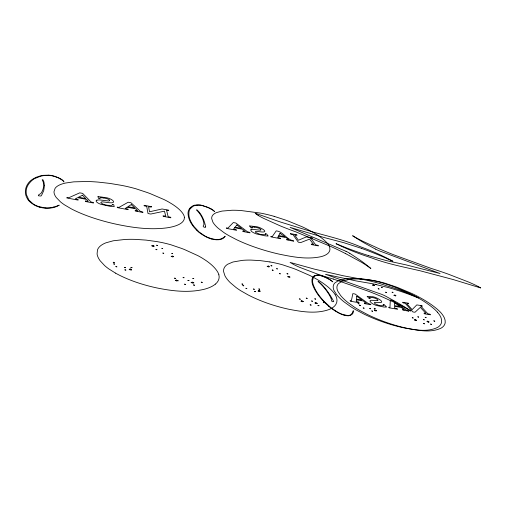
<?xml version="1.0" encoding="UTF-8"?>
<svg xmlns="http://www.w3.org/2000/svg" width="506" height="506" viewBox="0 0 506 506"><rect width="100%" height="100%" fill="white"/><g stroke="black" fill="none" stroke-linecap="round" stroke-linejoin="round"><path stroke-width="0.76" d="M364.067 308.16L363.131 307.92L364.061 308.236M99.973 197.865L99.891 198.662L98.417 198.39L98.056 196.682M312.139 279.135L312.227 278.711M225.094 236.283C223.089 240.078 217.852 240.084 214.133 239.572A6.901 2.163 14.7 0 1 213.146 239.382L211.559 238.99M190.098 208.87L193.115 206.233A26.881 7.609 14.8 0 1 196.942 205.164M172.66 253.632L171.73 253.354L172.679 253.588M313.505 277.225L312.512 280.685M156.898 249.736L155.943 249.534M155.949 249.471L156.911 249.698M157.48 245.492L156.556 245.214L157.492 245.435M351.607 314.011L351.866 313.695A50.366 17.818 17.8 0 0 353.194 310.817M190.446 207.618L190.775 207.289M372.599 311.253L371.676 310.899L372.625 311.209M375.129 308.654L374.225 308.35M374.231 308.274L375.148 308.603M272.241 269.995L273.126 270.248M369.728 308.464L370.651 308.786L369.722 308.534M431.422 324.397L430.498 324.036L431.441 324.346M215.411 284.106C218.168 281.962 219.958 278.262 218.864 274.783M423.611 323.467L424.547 323.821L423.598 323.524M360.367 305.516L359.481 305.181M359.5 305.124L360.424 305.447M424.218 319.887L423.307 319.577M359.001 303.904L358.096 303.581M423.313 319.495L424.23 319.843M358.109 303.524L359.026 303.847M418.62 317.129L417.741 316.762L418.671 317.066M413.149 318.046L412.226 317.711L413.162 318.002M59.094 205.215C54.287 208.339 48.121 208.586 42.593 207.839A7.704 2.372 10.2 0 1 41.46 207.624L39.715 207.194M287.889 273.986L287.029 273.727M287.041 273.651L287.92 273.923M280.254 273.879L279.413 273.588L280.318 273.803M276.655 268.673L277.522 268.933L276.643 268.749M273.069 270.33L272.234 270.059M271.861 265.928L271.001 265.682M271.014 265.612L271.88 265.871M434.736 321.247L433.851 320.912M433.863 320.836L434.774 321.19M250.982 229.711L250.9 229.762A5.022 1.467 15.8 0 0 250.71 229.977L251.425 231.318A8.64 2.517 15.9 0 0 256.295 233.892L264.777 235.783A17.539 5.047 15.8 0 0 267.541 235.992L268.155 236.005L266.554 233.917L265.252 233.671A5.724 1.67 15.9 0 1 265.625 234.189L265.625 234.626A3.017 0.879 16 0 1 265.486 234.771L259.957 234.31L255.751 232.469A5.357 1.562 15.9 0 1 255.353 231.982L255.745 231.331A2.625 0.765 15.9 0 1 255.96 231.312L258.945 231.615A12.542 3.586 15.8 0 0 259.976 231.761C271.577 233.462 259.173 226.024 254.739 226.593A15.395 4.484 15.9 0 0 250.54 226.037L249.591 225.986M426.052 317.698L425.204 317.363M425.211 317.275L426.115 317.629M314.371 275.795L316.996 275.055M34.813 178.498L40.632 176.208A29.607 8.279 11.2 0 1 46.299 175.392M392.941 292.525L392.131 292.24M392.144 292.152L392.979 292.455M386.464 292.544L385.648 292.253M385.667 292.171L386.508 292.474M221.394 238.724L221.957 238.452A55.439 16.787 13.7 0 0 225.075 236.264M379.013 289.059L378.197 288.762M382.182 287.629L381.416 287.345M378.222 288.686L379.057 288.989M381.429 287.256L382.251 287.553M36.192 177.366L36.856 177.081M375.471 284.227L376.281 284.511L375.452 284.315M96.975 200.161L96.836 200.205A5.477 1.619 11.9 0 0 96.431 200.389L96.083 200.952L96.368 201.66A9.412 2.783 12 0 0 100.675 204.241L110.093 206.321A19.095 5.572 12 0 0 113.452 206.625L114.223 206.663L113.705 204.664L112.231 204.386A6.236 1.847 12 0 1 112.326 204.879L112.009 205.284A3.283 0.974 12.1 0 1 111.725 205.417C108.12 205.461 103.913 205.253 101.023 202.9A5.832 1.727 12 0 1 100.877 202.432L101.845 201.85A2.865 0.848 11.9 0 1 102.136 201.831L105.71 202.236A13.656 3.953 12 0 0 106.918 202.406C119.65 204.582 111.592 197.574 104.021 197.435A16.78 4.959 12 0 0 99.087 196.752L97.924 196.663M53.459 207.106L52.535 207.34A18.766 5.686 10.1 0 1 45.907 208.01M194.924 205.189L198.542 204.841A7.571 2.106 14.5 0 1 200.559 205.006L208.978 207.789A18.975 5.351 14.3 0 1 210.888 208.782L211.445 209.098M377.577 300.634L371.562 300.26A6.028 1.98 19.6 0 0 370.063 300.823L370.031 300.893A4.68 1.537 19.6 0 0 369.987 301.165L371.195 302.721A8.058 2.638 19.7 0 0 376.23 305.428L383.744 307.009A16.356 5.313 19.5 0 0 385.989 307.028L386.476 306.997L384.225 304.612L383.093 304.422A5.338 1.752 19.7 0 1 383.63 305.017L383.845 305.542A2.815 0.923 19.8 0 1 383.801 305.732L379.279 305.624L375.117 303.758A4.997 1.638 19.7 0 1 374.573 303.195L374.56 302.386A2.448 0.803 19.7 0 1 374.718 302.341L377.191 302.468A11.689 3.782 19.4 0 0 378.064 302.55C388.115 303.455 374.693 295.89 371.48 296.744A14.358 4.706 19.7 0 0 367.938 296.421L367.173 296.44M43.699 175.329L48.57 175.158M196.986 205.183L201.464 205.341A6.319 1.758 14.5 0 1 202.843 205.67L207.46 207.258L211.989 209.604A21.524 6.085 14.3 0 1 213.677 210.787L214.544 211.533M46.337 175.411L51.922 175.74A6.983 1.904 11 0 1 53.434 176.101L58.127 177.745L62.149 180.079A23.877 6.578 10.7 0 1 63.427 181.237L63.971 181.951A19.753 5.433 10.8 0 0 61.846 179.598L61.359 179.276A21.024 5.787 10.8 0 0 59.657 178.295L55.255 176.436L51.017 175.405M254.55 227.15L256.251 227.46A7.489 2.163 15.8 0 1 258.585 228.117A5.496 1.588 15.8 0 1 260.109 228.87L260.716 229.319M103.369 197.935L105.305 198.295A8.159 2.391 12 0 1 107.791 198.991A5.99 1.746 12 0 1 109.182 199.743L109.631 200.186M269.875 261.931L260.128 260.603L250.875 260.084A70.252 24.927 17.3 0 0 242.418 260.362L232.969 262L227.751 264.208A53.503 18.804 16.8 0 0 223.608 271.633L224.93 275.764A60.429 21.189 17 0 0 230.293 282.671L236.011 287.49A55.9 19.683 16.9 0 0 240.913 290.823L248.187 294.966A60.144 21.069 17 0 0 272.589 304.941A61.922 21.644 17 0 0 288.635 309.21C301.759 311.747 315.889 314.118 328.862 309.609A63.845 22.378 16.8 0 0 335.965 304.22C337.793 301.247 336.983 297.439 335.162 294.663M344.124 315.175L345.535 315.516A6.338 2.258 19.2 0 0 346.389 315.655C349.431 316.427 354.042 314.637 353.22 310.842M274.151 216.353L284.916 219.857A87.456 26.065 16 0 1 288.148 221.027L302.253 226.808A59.322 17.065 16.2 0 1 307.193 229.193L311.12 231.274A65.464 18.956 16.1 0 1 323.372 239.427A57.02 16.413 16.3 0 1 328.217 244.366C329.931 246.65 330.791 250.097 328.767 252.475A66.444 19.101 16.1 0 1 321.146 256.637C307.123 259.749 292.607 256.921 278.787 254.05A64.42 18.469 16.2 0 1 262.007 249.534A62.58 17.988 16.2 0 1 236.625 239.705L229.123 235.79A58.177 16.806 16.1 0 1 224.082 232.697L218.257 228.301A62.87 18.09 16.2 0 1 212.906 222.178L211.698 218.63A55.692 16.053 16 0 1 216.391 212.628L221.989 211.084L232.001 210.256A73.104 21.315 16.4 0 1 240.9 210.509L260.773 213.146A46.078 12.998 16.2 0 1 274.157 216.34M368.653 255.656L386.729 260.691L406.046 264.866L440.043 273.518L384.377 252.715A69.271 20 18.8 0 0 382.979 252.209L379.513 250.925A18.722 4.813 18.6 0 1 375.522 249.104M385.06 283.265L395.199 286.624A81.447 27.052 20 0 1 398.298 287.775L412.162 293.625A55.483 17.811 20 0 1 417.184 296.111L421.27 298.312A61.15 19.772 19.9 0 1 434.78 307.18A53.37 17.115 20.1 0 1 440.928 312.74C443.237 315.434 445.533 318.729 445.21 322.455A62.042 19.968 19.8 0 1 441.245 328.046C430.657 333.207 418.26 330.304 407.222 328.356A60.239 19.291 19.9 0 1 392.093 324.321A58.513 18.779 20 0 1 367.723 314.65L360.006 310.576A54.357 17.539 19.9 0 1 354.579 307.281L347.875 302.48A58.804 18.88 20 0 1 340.639 295.542L337.894 291.355A51.998 16.774 19.8 0 1 338.413 283.67L341.936 281.304L349.248 279.432A68.449 22.131 20.3 0 1 356.268 278.977L364.282 279.331L373.03 280.488A43.118 13.63 19.8 0 1 385.053 283.24M381.676 282.658L391.827 286.016A81.491 27.166 19.9 0 1 394.927 287.174L408.785 293.031A55.515 17.887 19.9 0 1 413.8 295.51L417.874 297.718A61.188 19.854 19.9 0 1 431.34 306.585A53.396 17.185 20 0 1 437.443 312.145M333.346 279.046L368.747 291.361A153.204 59.638 19.6 0 1 383.295 297.332L400.044 305.036A80.789 28.576 19.8 0 1 410.929 311.032A153.843 59.145 18.5 0 0 397.602 302.746L385.427 296.061A18.589 6.002 19.6 0 0 381.454 294.258L378.115 293.1A55.799 16.375 19.1 0 1 376.78 292.639L325.535 274.296L356.053 280.912L372.871 283.803L388.602 287.661A106.121 36.527 20.7 0 1 410.859 295.004L418.373 297.901A73.522 24.301 20.2 0 0 386.034 285.65C372.258 280.628 357.672 278.54 343.34 275.776L314.523 269.154L290.09 262.412L294.018 264.695A40.012 12.163 17.5 0 0 300.001 267.459L317.604 274.138A91.447 25.983 17.7 0 0 333.346 279.059M361.499 248.37L343.871 242.709L324.144 237.529L290.128 227.39L341.234 249.3A61.131 15.756 18.1 0 0 342.606 249.869L346.003 251.311M209.642 238.098L215.126 239.458A7.843 2.454 14.7 0 0 216.612 239.547M37.925 206.29L43.946 207.77A8.76 2.688 10.2 0 0 45.787 207.915M336.155 243.728L344.055 246.941A91.459 22.289 18.1 0 0 368.653 255.65M392.795 261.241L385.098 257.756A116.949 36.742 18.4 0 0 361.493 248.376M375.503 249.104L364.035 242.823A124.198 28.096 19.3 0 1 352.619 235.72A69.55 16.559 18.6 0 0 362.182 240.964L378.292 248.389A116.557 26.16 18.8 0 0 393.105 254.569L431.017 268.37A137.063 41.669 21 0 1 448.291 274.157L468.392 281.969A50.942 13.896 20.6 0 1 475.634 285.232L478.252 286.56M345.788 253.702L361.455 262.241A88.259 27.925 17.3 0 1 370.879 268.522A167.106 55.799 15.4 0 0 360.196 260.21L349.754 253.297M115.507 273.12L108.834 268.92A59.221 21.6 12.9 0 1 104.597 265.561L100.118 260.735A63.946 23.263 13.1 0 1 97.076 253.911L97.5 249.875A56.723 20.613 12.9 0 1 106.007 242.791L113.268 240.786L125.254 239.439A74.262 27.457 13.2 0 1 135.393 239.376L146.089 240.103L156.98 241.615A46.856 16.711 13.2 0 1 170.8 244.74L181.414 248.357A89.227 33.453 12.5 0 1 184.545 249.572L197.878 255.65A60.334 21.941 13.1 0 1 202.362 258.186L205.834 260.426A66.647 24.358 12.9 0 1 215.815 269.312A57.95 21.119 13.2 0 1 218.902 274.79M478.29 286.535L480.7 287.952L452.959 279.483L420.416 270.855C403.851 266.991 387.001 263.847 371.075 257.712A69.177 17.444 18.2 0 1 336.117 243.734M258.186 215.392L256.51 214.304M256.428 214.304L255.214 213.228L280.463 222.026L311.993 231.735C328.046 236.277 344.434 239.989 359.829 246.536A80.808 24.067 18.2 0 1 392.839 261.241M328.71 306.206C322.411 300.728 316.743 294.277 313.315 286.592A86.412 27.843 20.1 0 1 312.107 279.122M325.25 302.455L331.05 307.793L336.142 311.215A11.733 4.149 19.1 0 0 342.201 314.27L347.091 315.44A7.204 2.562 19.1 0 0 348.28 315.428M196.986 230.496C192.388 226.005 188.295 220.243 188.036 213.595A92.282 26.635 16.3 0 1 190.408 207.605M367.261 296.44L369.165 298.508L370.291 298.685L369.551 297.705M194.62 227.207L199.079 231.963L203.652 235.138A12.77 3.972 14.8 0 0 209.629 238.105M437.412 312.139C439.739 314.808 441.985 318.147 441.618 321.854A62.08 20.05 19.7 0 1 437.551 327.439C426.881 332.581 414.433 329.691 403.326 327.73A60.277 19.373 19.9 0 1 388.172 323.688A58.544 18.861 19.9 0 1 363.801 314.005L356.091 309.925A54.389 17.615 19.8 0 1 350.683 306.63L344.01 301.829A58.835 18.956 19.9 0 1 336.832 294.897L334.131 290.703A52.029 16.843 19.8 0 1 334.77 283.025L338.343 280.666L345.718 278.806A68.487 22.232 20.2 0 1 352.783 278.351L360.841 278.711L369.62 279.875A43.149 13.687 19.7 0 1 381.676 282.633M249.705 225.999L251.02 227.795L252.311 228.035L251.899 227.188M27.4 198.719C24.162 193.792 24.933 187.182 28.646 182.748A99.929 29.62 12.5 0 1 36.154 177.353M26.843 195.575L28.975 200.167L32.46 203.298A14.238 4.345 10.3 0 0 37.906 206.296M269.888 261.95A44.319 15.256 16.9 0 1 282.74 264.853L293.119 268.351A83.888 30.449 16.8 0 1 296.238 269.534L309.887 275.504A57.02 19.987 17 0 1 314.675 278.015L318.489 280.235A62.896 22.194 16.9 0 1 330.424 289.128A54.812 19.222 17.1 0 1 335.2 294.669M258.155 215.392A42.947 11.119 16.4 0 0 263.367 218.244L280.033 225.79A98.569 23.915 17 0 0 296.061 231.944L331.664 246.858A167.296 57.88 16.1 0 1 345.769 253.708M346.041 251.299A20.329 5.832 17.8 0 1 349.728 253.297M215.404 284.1A67.665 24.535 12.9 0 1 204.494 289.204C188.858 293.063 172.464 291.095 156.885 287.939A65.521 23.75 13.1 0 1 139.801 283.417A63.661 23.124 13.1 0 1 115.501 273.12M369.589 297.718A6.274 2.043 19.6 0 1 371.556 297.401L373.074 297.667A6.983 2.277 19.6 0 1 375.212 298.268A5.13 1.67 19.5 0 1 376.761 299.046L377.457 299.539A2.935 0.955 19.5 0 1 377.59 300.64M351.493 314.036A15.395 5.458 18.9 0 1 348.451 315.529M325.13 302.449A121.541 38.336 20.9 0 1 313.846 286.213A100.567 32.061 20.4 0 1 312.442 280.672M313.53 277.231A24.826 8.109 18.4 0 1 315.921 275.593L319.514 275.416A5.819 1.885 17.9 0 1 320.753 275.7L325.137 277.244L329.83 279.71A19.759 6.521 17.9 0 1 331.74 281.013L332.784 281.848A16.382 5.383 17.9 0 0 329.159 279.148L328.558 278.806A17.425 5.73 17.9 0 0 326.579 277.762L322.151 275.922L318.654 275.093A6.97 2.258 17.9 0 0 317.003 275.062M312.316 278.736A35.369 11.543 18.7 0 1 314.251 275.751M336.028 311.456A31.739 10.949 19.3 0 1 328.685 306.206M344.112 315.232A12.688 4.484 19.1 0 1 336.129 311.449M221.324 238.699A16.787 5.212 14.6 0 1 216.764 239.642M194.481 227.188A128.828 37.02 17.2 0 1 188.89 213.336A107.038 30.777 16.7 0 1 190.028 208.851M211.457 209.098A17.83 5.022 14.4 0 1 214.531 211.533M190.87 207.321A38.209 10.866 15.1 0 1 194.804 205.145M203.387 235.322A34.37 10.455 15.1 0 1 196.954 230.496M211.521 239.041A13.801 4.288 14.8 0 1 203.513 235.322M251.937 227.207A6.723 1.942 15.8 0 1 254.512 227.118M260.685 229.313A3.144 0.904 15.8 0 1 260.343 230.198L253.101 229.389A6.47 1.885 15.8 0 0 250.976 229.711M59.082 205.196A62.548 18.115 9.6 0 1 53.434 207.099M26.673 195.556A137.993 41.682 13.4 0 1 29.93 182.552A115.349 34.395 12.9 0 1 34.737 178.479M48.582 175.165A8.362 2.277 11 0 1 51.011 175.399M36.951 177.106A41.973 11.872 11.4 0 1 43.586 175.285M31.986 203.456A38.032 11.486 10.9 0 1 27.356 198.719M39.626 207.239A15.382 4.699 10.3 0 1 32.144 203.469M100.011 197.884A7.324 2.144 12 0 1 103.344 197.909M109.593 200.18A3.422 0.999 12 0 1 108.512 200.983L99.903 199.946A7.052 2.087 11.9 0 0 96.969 200.155M323.302 302.468L324.264 302.771L323.302 302.455M288.736 276.339L288.736 276.738L287.667 276.63L289.268 277.358L290.058 277.086L288.736 276.339M184.386 217.529C184.564 220.679 181.844 222.982 179.295 224.297A72.156 21.144 12.2 0 1 166.683 227.883C149.289 230.122 131.661 227.561 114.647 223.861A69.822 20.48 12.4 0 1 96.519 218.997A67.848 19.943 12.4 0 1 71.308 208.851L64.616 204.917A63.155 18.627 12.3 0 1 60.467 201.85L56.286 197.542A68.152 20.069 12.4 0 1 53.997 191.673L55.091 188.352A60.499 17.767 12.2 0 1 65.514 183.033L73.768 181.85L87.076 181.502A79.176 23.731 12.5 0 1 98.164 182.103L109.726 183.393L121.383 185.335A49.866 14.383 12.5 0 1 135.994 188.795L147.05 192.457A95.495 28.918 11.9 0 1 150.288 193.659L163.969 199.528A64.306 18.924 12.4 0 1 168.511 201.913L171.989 203.988A71.099 21.012 12.2 0 1 181.686 211.989A61.738 18.229 12.5 0 1 184.323 216.745L184.386 217.529M318.963 305.763L317.989 305.453L318.963 305.763M44.446 185.544L43.737 190.617L41.663 195.114L40.961 196.024L38.589 195.809L38.279 195.436L38.886 194.665L40.91 193.475C43.75 189.56 44.775 184.051 42.207 179.725L42.915 179.725L43.94 181.996L44.446 185.544M163.742 253.291L162.787 253.051L163.723 253.335M315.662 299.09L314.707 298.799L315.662 299.103M259.698 289.198L258.718 288.945L259.686 289.249M312.468 301.209L311.5 300.962L312.455 301.26M311.082 305.099L310.096 304.802L311.076 305.112M390.309 300.121L389.955 307.414L388.69 307.231L389.177 307.831L397.52 309.236L397.027 308.635L394.68 308.046L394.541 306.307L401.29 307.471L404.357 309.792L402.453 309.558L402.978 310.159L408.918 311.152L406.356 310.077L392.473 300.494L390.309 300.121M255.543 291.677L254.562 291.38L255.543 291.677M254.309 289.287L253.329 289.002L254.309 289.299M307.161 298.382L306.2 298.097L307.161 298.395M202.242 282.38L201.217 282.146L202.229 282.424M356.388 299.786L356.275 301.513L358.678 302.107L359.108 302.714L350.481 301.26L350.057 300.659L351.373 300.849L352.834 293.625L355.067 294.011L368.349 303.613L370.462 304.163L370.892 304.694L364.756 303.67L364.288 303.069L366.268 303.315L363.365 300.988L356.388 299.786M85.514 201.027L85.482 201.514L93.509 203.032L93.509 202.602L90.985 201.932L82.649 193.393L79.752 192.837L68.677 197.789L66.912 197.485L66.824 197.966L78.107 200.11L78.196 199.623L75.293 198.89L77.589 197.669L86.652 199.421L88.253 201.179L85.514 201.027M300.267 299.179L299.299 298.888L300.267 299.191M205.67 226.859L205.638 227.207L204.424 227.283L203.235 226.675L203.361 225.334L204.026 224.519C203.513 218.915 200.452 213.829 196.505 209.914L197.049 209.895C201.894 214.354 204.437 220.61 205.67 226.859M246.82 288.559L245.834 288.275L246.801 288.61M194.557 285.201L193.507 284.96L194.557 285.201M268.205 266.011L268.167 266.39L267.105 266.276L268.654 266.978L269.477 266.732L268.205 266.011M193.754 278.629L192.729 278.389L193.754 278.642M243.753 285.808L242.772 285.529L243.753 285.795M242.836 284.22L241.855 283.961L242.817 284.264M172.85 256.643L172.654 256.959L171.117 256.257L172.318 256.352L172.508 255.966L173.722 256.713L172.85 256.643M188.978 280.621L187.941 280.387L188.978 280.621M131.99 267.737L130.94 267.497L131.99 267.737M185.512 284.385L184.456 284.176L185.512 284.397M356.8 296.269L356.452 299.103L362.049 300.045L356.8 296.269M184.007 277.75L182.976 277.509L184.007 277.762M125.861 270.052L124.78 269.825L125.836 270.109M125.539 267.699L124.463 267.478L125.539 267.68M193.804 282.879L192.596 282.772L192.476 283.126L191.015 282.38L192.103 282.5L192.166 281.95L192.558 282.544L193.804 282.879M175.462 278.37L174.412 278.161L175.462 278.357M115.887 266.599L116.956 266.858L115.906 266.573M153.381 246.15L153.166 246.447L151.661 245.733L152.863 245.872L153.084 245.511L154.248 246.232L153.381 246.15M114.647 264.069L113.572 263.854L114.641 264.088M114.324 262.506L113.255 262.279L114.324 262.506M151.452 206.682L151.376 207.074L148.581 206.846L149.523 211.78L162.028 208.984L168.637 210.154L168.751 210.591L166.544 210.18L168.144 216.695L170.743 217.302L170.838 217.795L163.185 216.347L163.058 215.822L165.715 216.056L164.475 211.16L150.794 214.032L148.03 213.564L146.708 206.378L144.166 205.834L144.071 205.303L151.452 206.682M178.118 280.792L176.891 280.678L176.746 281.032L175.291 280.28L176.398 280.4L176.493 279.856L176.86 280.45L178.118 280.792M331.152 298.451L331.613 301.114L332.834 301.74L333.732 301.551C329.817 294.056 324.89 286.915 318.407 281.342L317.996 281.412C323.397 286.194 328.021 291.93 331.152 298.451M259.995 291.494L258.016 291.089L258.819 290.893L258.294 290.336L260.046 290.912L259.546 291.114L259.995 291.494M278.42 236.138L277.737 237.529L280.337 238.2L280.653 238.718L271.071 236.903L270.767 236.378L272.241 236.631L276.232 230.862C283.145 231.406 286.592 239.8 293.398 240.736L293.733 241.204L286.921 239.914L286.567 239.389L288.787 239.736L286.143 237.63L278.42 236.138M280.001 233.304L278.698 235.581L284.916 236.764L280.001 233.304M162.717 248.566L161.787 248.301L162.692 248.598M234.613 227.732L233.608 229.091L236.27 229.768L236.504 230.287L226.561 228.402L226.334 227.883L227.871 228.149L233.323 222.539L235.878 223.038L247.472 231.78L249.806 232.406L250.072 232.861L243 231.527L242.728 231.008L245.049 231.375L242.621 229.275L234.613 227.732M236.884 224.974L235.031 227.188L241.476 228.415L236.884 224.974M425.761 313.208L423.971 313.189L424.54 313.815L430.442 314.802L429.923 314.213L427.804 313.733L420.619 305.921L422.32 306.2L421.833 305.681L416.792 304.916L412.112 309.634L406.786 303.682L408.658 303.676L408.323 303.183L402.637 302.253L403.212 302.904L405.23 303.309L412.947 311.962L415.021 312.253L420.334 307.338L425.761 313.208M131.244 270.008L129.074 269.565L130.131 269.394L129.865 268.844L131.579 269.445L130.89 269.622L131.244 270.008M127.164 207.182L125.292 208.453L128.119 209.168L128.138 209.667L117.284 207.605L117.265 207.112L118.961 207.403L128.189 202.229L130.978 202.767L140.396 211.381L142.856 212.033L142.945 212.476L135.228 211.015L135.159 210.515L137.727 210.926L135.886 208.87L127.164 207.182M131.212 204.633L127.923 206.682L134.957 208.023L131.212 204.633M82.51 195.221L78.519 197.188L85.824 198.58L82.51 195.221M313.416 244.24L311.234 244.082L311.639 244.626L318.407 245.903L318.04 245.391L315.674 244.834L310.583 238.01L312.531 238.37L312.183 237.915L306.377 236.89L298.388 240.255L294.72 235.075L297.016 235.227L296.839 234.803L290.317 233.595L290.71 234.151L292.993 234.645L298.293 242.178L300.703 242.589L309.558 239.11L313.416 244.24M376.154 310.349L375.762 310.52L376.293 310.988L374.535 310.57L375.066 310.317L374.408 309.761L376.154 310.349M395.534 295.89L393.845 295.257L394.756 295.308L394.686 294.922L396.008 295.63L395.344 295.586L395.534 295.89M374.086 285.662L372.403 285.011L373.346 285.106L373.314 284.739L374.579 285.428L373.915 285.378L374.086 285.662M415.274 319.994L414.414 319.906L415.983 320.633L415.818 320.26C418.626 321.202 413.415 318.419 415.274 319.994M427.747 321.601L426.9 321.519L428.468 322.24L428.291 321.867C431.08 322.815 425.837 320.026 427.747 321.601M301.861 301.196L300.893 301.095L302.335 301.823L302.386 301.468L303.467 301.601L301.627 300.627L301.861 301.196M315.826 303.031L314.871 302.93L316.32 303.651L316.351 303.296L317.414 303.429L315.567 302.455L315.826 303.031M399.917 306.528L394.497 305.618L394.427 302.759L399.917 306.528"/></g></svg>
